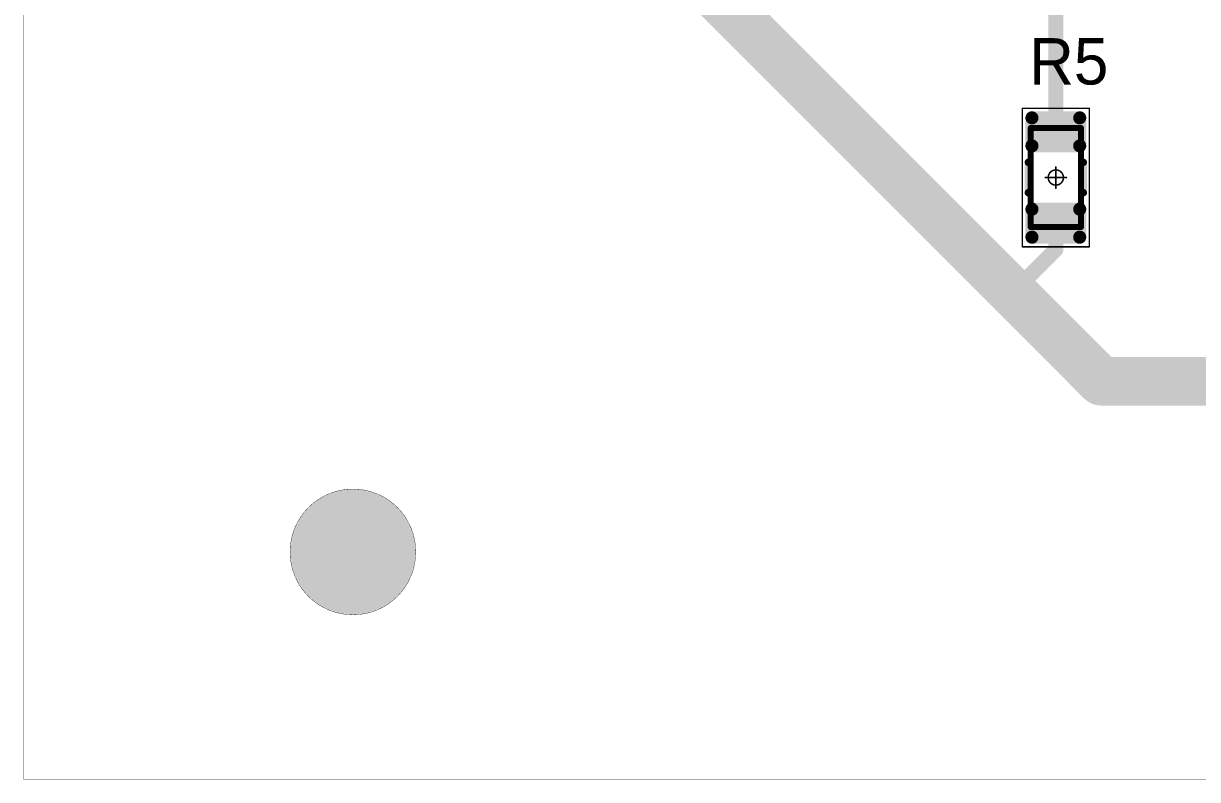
# Model space of a CAD drawing. Header units: millimetres. Extents: x 0 to 775, y 25 to 939.
# Drawn here: x 25.4 to 63.99, y 25.4 to 50.24 of the extents above; entities that cross this region are included whole.
import ezdxf

# ---------------------------------------------------------------- set-up
doc = ezdxf.new("R2010")
doc.units = ezdxf.units.MM
for name, color, linetype in [('Mechanical13', 56, 'Continuous'), ('Mechanical15', 56, 'Continuous'), ('Mechanical3', 76, 'Continuous'), ('TopLayer', 1, 'Continuous'), ('TopOverlay', 2, 'Continuous'), ('TopPaste', 8, 'Continuous'), ('TopSolder', 216, 'Continuous')]:
    doc.layers.add(name, color=color, linetype=linetype)

# ---------------------------------------------------------------- blocks, each defined once
blk = doc.blocks.new('RC1206S_89')
at = {"layer": 'Mechanical13', "const_width": 0.2}
for points in [[(-1.625, 0.825), (-1.625, -0.825)], [(-1.625, 0.825), (1.625, 0.825)], [(1.625, 0.825), (1.625, -0.825)], [(-1.625, -0.825), (1.625, -0.825)]]:
    blk.add_lwpolyline(points, dxfattribs=at)
at = {"layer": 'Mechanical13', "const_width": 0.1}
for points in [[(-1.675, 0.825, 1), (-1.575, 0.825, 1)], [(-1.675, 0.825, 1), (-1.575, 0.825, 1)], [(1.575, 0.825, 1), (1.675, 0.825, 1)], [(1.575, 0.825, 1), (1.675, 0.825, 1)], [(-1.675, -0.825, 1), (-1.575, -0.825, 1)], [(-1.675, -0.825, 1), (-1.575, -0.825, 1)], [(1.575, -0.825, 1), (1.675, -0.825, 1)], [(1.575, -0.825, 1), (1.675, -0.825, 1)]]:
    blk.add_lwpolyline(points, format="xyb", close=True, dxfattribs=at)
at = {"layer": 'Mechanical15', "const_width": 0.05}
for points in [[(-2.275, 1.1), (-2.275, -1.1)], [(-2.275, 1.1), (2.275, 1.1)], [(2.275, 1.1), (2.275, -1.1)], [(-0.35, 0), (0.35, 0)], [(0, 0.35), (0, -0.35)], [(-2.275, -1.1), (2.275, -1.1)]]:
    blk.add_lwpolyline(points, dxfattribs=at)
at = {"layer": 'Mechanical15'}
for points, const_width in [([(-2.287, 1.1, 1), (-2.262, 1.1, 1)], 0.025), ([(-2.287, 1.1, 1), (-2.262, 1.1, 1)], 0.025), ([(2.262, 1.1, 1), (2.287, 1.1, 1)], 0.025), ([(2.262, 1.1, 1), (2.287, 1.1, 1)], 0.025), ([(-0.362, 0, 1), (-0.337, 0, 1)], 0.025), ([(0.25, 0, 1), (-0.25, 0, 1)], 0.05), ([(-0.262, 0, 1), (-0.238, 0, 1)], 0.025), ([(-0.012, 0.35, 1), (0.012, 0.35, 1)], 0.025), ([(0.238, 0, 1), (0.262, 0, 1)], 0.025), ([(0.337, 0, 1), (0.362, 0, 1)], 0.025), ([(-0.012, -0.35, 1), (0.012, -0.35, 1)], 0.025), ([(-2.287, -1.1, 1), (-2.262, -1.1, 1)], 0.025), ([(-2.287, -1.1, 1), (-2.262, -1.1, 1)], 0.025), ([(2.262, -1.1, 1), (2.287, -1.1, 1)], 0.025), ([(2.262, -1.1, 1), (2.287, -1.1, 1)], 0.025)]:
    blk.add_lwpolyline(points, format="xyb", close=True, dxfattribs=dict(at, const_width=const_width))
at = {"layer": 'TopLayer', "const_width": 0.115}
for points in [[(-2.018, 0.785, 1), (-1.903, 0.785, 1)], [(-1.098, 0.785, 1), (-0.983, 0.785, 1)], [(0.983, 0.785, 1), (1.098, 0.785, 1)], [(1.903, 0.785, 1), (2.018, 0.785, 1)], [(-2.018, -0.785, 1), (-1.903, -0.785, 1)], [(-1.098, -0.785, 1), (-0.983, -0.785, 1)], [(0.983, -0.785, 1), (1.098, -0.785, 1)], [(1.903, -0.785, 1), (2.018, -0.785, 1)]]:
    blk.add_lwpolyline(points, format="xyb", close=True, dxfattribs=at)
at = {"layer": 'TopLayer'}
for points in [[(-2.075, -0.785), (-0.925, -0.785), (-2.075, 0.785), (-0.925, 0.785)], [(-1.96, -0.9), (-1.04, -0.9), (-1.96, 0.9), (-1.04, 0.9)], [(0.925, -0.785), (2.075, -0.785), (0.925, 0.785), (2.075, 0.785)], [(1.04, -0.9), (1.96, -0.9), (1.04, 0.9), (1.96, 0.9)]]:
    blk.add_solid(points, dxfattribs=at)
at = {"layer": 'TopOverlay', "const_width": 0.25}
for points in [[(-0.5, 0.9), (0.5, 0.9)], [(-0.5, -0.9), (0.5, -0.9)]]:
    blk.add_lwpolyline(points, dxfattribs=at)
at = {"layer": 'TopOverlay', "const_width": 0.125}
for points in [[(-0.562, 0.9, 1), (-0.437, 0.9, 1)], [(0.437, 0.9, 1), (0.562, 0.9, 1)], [(-0.562, -0.9, 1), (-0.437, -0.9, 1)], [(0.437, -0.9, 1), (0.562, -0.9, 1)]]:
    blk.add_lwpolyline(points, format="xyb", close=True, dxfattribs=at)
at = {"layer": 'TopPaste', "const_width": 0.09}
for points in [[(-2.005, 0.785, 1), (-1.915, 0.785, 1)], [(-1.085, 0.785, 1), (-0.995, 0.785, 1)], [(0.995, 0.785, 1), (1.085, 0.785, 1)], [(1.915, 0.785, 1), (2.005, 0.785, 1)], [(-2.005, -0.785, 1), (-1.915, -0.785, 1)], [(-1.085, -0.785, 1), (-0.995, -0.785, 1)], [(0.995, -0.785, 1), (1.085, -0.785, 1)], [(1.915, -0.785, 1), (2.005, -0.785, 1)]]:
    blk.add_lwpolyline(points, format="xyb", close=True, dxfattribs=at)
at = {"layer": 'TopPaste'}
for points in [[(-2.05, -0.785), (-0.95, -0.785), (-2.05, 0.785), (-0.95, 0.785)], [(-1.96, -0.875), (-1.04, -0.875), (-1.96, 0.875), (-1.04, 0.875)], [(0.95, -0.785), (2.05, -0.785), (0.95, 0.785), (2.05, 0.785)], [(1.04, -0.875), (1.96, -0.875), (1.04, 0.875), (1.96, 0.875)]]:
    blk.add_solid(points, dxfattribs=at)
at = {"layer": 'TopSolder', "const_width": 0.215}
for points in [[(-2.068, 0.785, 1), (-1.853, 0.785, 1)], [(-1.148, 0.785, 1), (-0.933, 0.785, 1)], [(0.933, 0.785, 1), (1.148, 0.785, 1)], [(1.853, 0.785, 1), (2.068, 0.785, 1)], [(-2.068, -0.785, 1), (-1.853, -0.785, 1)], [(-1.148, -0.785, 1), (-0.933, -0.785, 1)], [(0.933, -0.785, 1), (1.148, -0.785, 1)], [(1.853, -0.785, 1), (2.068, -0.785, 1)]]:
    blk.add_lwpolyline(points, format="xyb", close=True, dxfattribs=at)
at = {"layer": 'TopSolder'}
for points in [[(-2.175, -0.785), (-0.825, -0.785), (-2.175, 0.785), (-0.825, 0.785)], [(-1.96, -1), (-1.04, -1), (-1.96, 1), (-1.04, 1)], [(0.825, -0.785), (2.175, -0.785), (0.825, 0.785), (2.175, 0.785)], [(1.04, -1), (1.96, -1), (1.04, 1), (1.96, 1)]]:
    blk.add_solid(points, dxfattribs=at)

msp = doc.modelspace()

# ---------------------------------------------------------------- linework, layer by layer
at = {"layer": 'Mechanical3', "const_width": 0.01}
for points in [[(25.4, 25.4), (25.4, 215.4)], [(25.4, 25.4), (309.9, 25.4)]]:
    msp.add_lwpolyline(points, dxfattribs=at)
at = {"layer": 'Mechanical3', "const_width": 0.005}
msp.add_lwpolyline([(25.398, 25.4, 1), (25.402, 25.4, 1)], format="xyb", close=True, dxfattribs=at)
msp.add_lwpolyline([(25.398, 25.4, 1), (25.402, 25.4, 1)], format="xyb", close=True, dxfattribs=at)
at = {"layer": 'TopLayer'}
for points, const_width in [([(27.317, 71.996), (57.916, 41.397)], 1.6), ([(59.333, 46.68), (59.333, 52.133)], 0.5), ([(59.333, 42.814), (59.333, 43.68)], 0.5), ([(57.916, 41.397), (59.333, 42.814)], 0.5), ([(57.916, 41.397), (60.827, 38.486)], 1.6), ([(60.827, 38.486), (85.991, 38.486)], 1.6)]:
    msp.add_lwpolyline(points, dxfattribs=dict(at, const_width=const_width))
for points, const_width in [([(59.208, 46.68, 1), (59.458, 46.68, 1)], 0.25), ([(59.208, 43.68, 1), (59.458, 43.68, 1)], 0.25), ([(59.208, 42.814, 1), (59.458, 42.814, 1)], 0.25), ([(59.208, 42.814, 1), (59.458, 42.814, 1)], 0.25), ([(57.516, 41.397, 1), (58.316, 41.397, 1)], 0.8), ([(57.516, 41.397, 1), (58.316, 41.397, 1)], 0.8), ([(57.791, 41.397, 1), (58.041, 41.397, 1)], 0.25), ([(60.427, 38.486, 1), (61.227, 38.486, 1)], 0.8), ([(60.427, 38.486, 1), (61.227, 38.486, 1)], 0.8), ([(38.291, 32.875, 1), (34.159, 32.875, 1)], 0.013), ([(35.85, 32.875, 1), (36.6, 32.875, 1)], 0.75), ([(34.156, 32.875, 1), (34.162, 32.875, 1)], 0.0065), ([(38.288, 32.875, 1), (38.294, 32.875, 1)], 0.0065)]:
    msp.add_lwpolyline(points, format="xyb", close=True, dxfattribs=dict(at, const_width=const_width))
at = {"layer": 'TopSolder', "const_width": 2.05}
msp.add_lwpolyline([(35.2, 32.875, 1), (37.25, 32.875, 1)], format="xyb", close=True, dxfattribs=at)

# ---------------------------------------------------------------- block references
at = {"rotation": 90}
msp.add_blockref('RC1206S_89', (59.333, 45.18), dxfattribs=at)

# ---------------------------------------------------------------- texts
at = {"layer": 'TopOverlay'}
msp.add_text('R5', height=1.524, dxfattribs=at).set_placement((58.454, 48.237))

doc.saveas('drawing.dxf')
